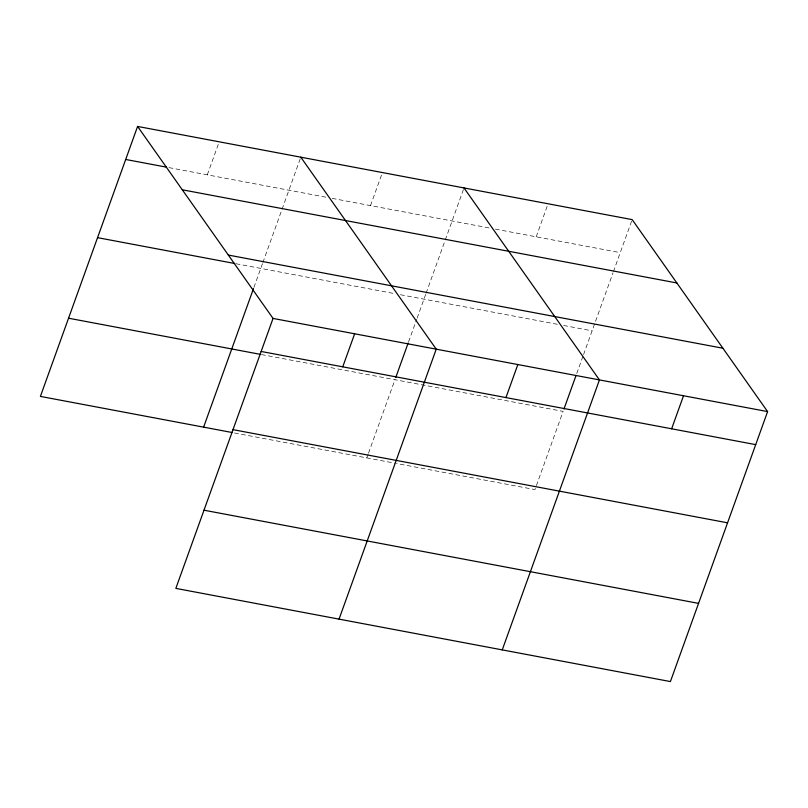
<?xml version="1.0" encoding="UTF-8"?>
<svg xmlns="http://www.w3.org/2000/svg" width="808" height="808" viewBox="0 0 808 808"><rect width="100%" height="100%" fill="white"/><g stroke="black" fill="none" stroke-linecap="round" stroke-linejoin="round"><path stroke-width="0.61" stroke-dasharray="4.04 3.03" d="M207.303 174.841L219.2 141.814M253.934 287.355L262.459 263.671M262.893 262.479L281.659 210.353M282.083 209.171L300.798 157.186M370.508 205.596L382.406 172.559M366.812 457.894L368.094 454.338M368.519 453.157L394.961 379.709M408.606 341.804L416.716 319.291M417.14 318.11L425.664 294.415M426.099 293.233L444.865 241.107M445.289 239.915L464.004 187.931M536.189 236.805L548.077 203.768M576.76 373.478L583.154 355.712M583.578 354.53L613.009 272.781M613.434 271.599L632.159 219.614M168.973 167.62L327.23 197.435M332.179 198.374L490.436 228.189M495.385 229.118L620.261 252.641M236.027 263.741L395.526 293.799M400.475 294.728L557.49 324.311M563.671 325.473L592.112 330.836M261.428 354.55L563.115 411.393L534.957 489.577L396.486 463.489M234.512 432.977L395.243 463.257"/><path stroke-width="1.21" d="M137.592 126.432L273.043 318.423L175.841 588.386L670.408 681.568L767.6 411.595L632.159 219.614L137.592 126.432L40.4 396.405L232.048 432.502M203.606 427.149L253.51 288.547M342.744 366.832L354.641 333.795M395.809 377.336L408.181 342.986M339.047 619.14L436.239 349.167L300.798 157.186M505.949 397.576L517.847 364.549M563.964 409.02L575.902 375.851M502.253 649.885L599.445 379.922L464.004 187.931M671.63 428.796L683.528 395.758M125.705 159.469L166.499 167.155M182.295 189.789L676.851 282.962M228.341 255.065L722.908 348.238M97.556 237.653L234.795 263.509M273.043 318.423L767.6 411.595M261.146 351.46L755.702 444.632M68.549 318.211L260.196 354.318M232.997 429.644L727.553 522.816M203.99 510.201L698.556 603.374"/></g></svg>
